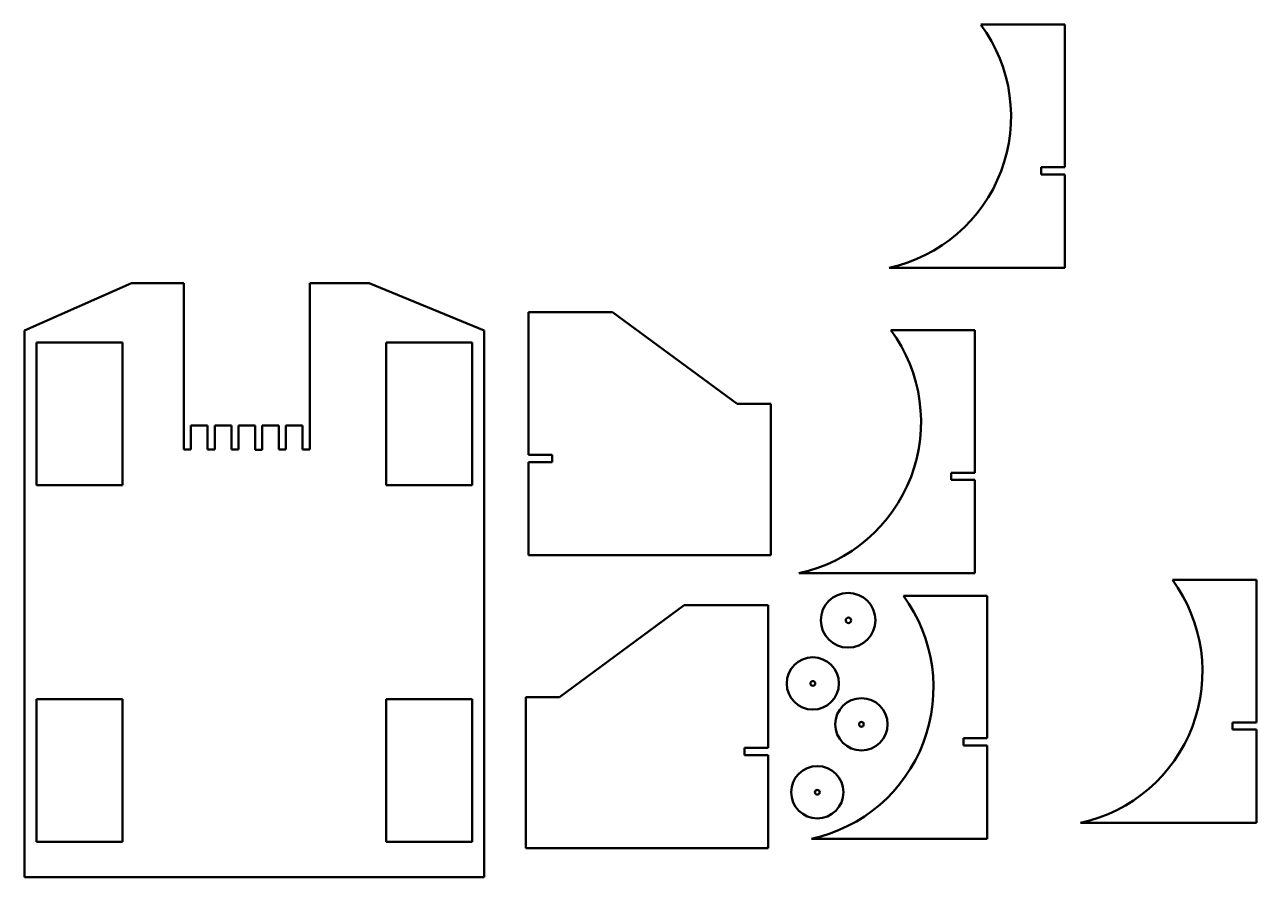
# Model space of a CAD drawing. Header units: inches. Extents: x 2.8 to 23.2, y 2.3 to 16.4.
import ezdxf

# ---------------------------------------------------------------- set-up
doc = ezdxf.new("R2010")
doc.units = ezdxf.units.IN
doc.header["$MEASUREMENT"] = 0
doc.layers.add('Visible (ANSI)', color=7, linetype='Continuous', lineweight=50)

msp = doc.modelspace()

# ---------------------------------------------------------------- linework, layer by layer
at = {"layer": 'Visible (ANSI)'}
for p, q in [((20.016, 16.381), (18.624, 16.381)), ((20.016, 14.019), (20.016, 16.381)), ((19.622, 13.901), (19.622, 14.019)), ((19.622, 14.019), (20.016, 14.019)), ((20.016, 13.901), (19.622, 13.901)), ((20.016, 12.355), (20.016, 13.901)), ((17.101, 12.355), (20.016, 12.355)), ((4.549, 12.102), (2.778, 11.315)), ((5.415, 12.102), (4.549, 12.102)), ((5.415, 9.74), (5.415, 12.102)), ((7.502, 12.102), (7.502, 9.74)), ((8.486, 12.102), (7.502, 12.102)), ((10.393, 11.315), (8.486, 12.102)), ((11.126, 11.618), (12.518, 11.618)), ((11.126, 9.256), (11.126, 11.618)), ((12.518, 11.618), (14.583, 10.099)), ((2.778, 11.315), (2.778, 2.26)), ((10.393, 2.26), (10.393, 11.315)), ((18.524, 11.321), (17.132, 11.321)), ((18.524, 8.959), (18.524, 11.321)), ((2.974, 11.118), (4.402, 11.118)), ((2.974, 8.756), (2.974, 11.118)), ((4.402, 11.118), (4.402, 8.756)), ((8.769, 11.118), (10.196, 11.118)), ((8.769, 8.756), (8.769, 11.118)), ((10.196, 11.118), (10.196, 8.756)), ((14.583, 10.099), (15.142, 10.099)), ((15.142, 10.099), (15.142, 7.596)), ((5.415, 9.346), (5.415, 9.74)), ((5.534, 9.74), (5.534, 9.346)), ((5.809, 9.74), (5.534, 9.74)), ((5.809, 9.346), (5.809, 9.74)), ((5.927, 9.74), (5.927, 9.346)), ((6.203, 9.74), (5.927, 9.74)), ((6.203, 9.346), (6.203, 9.74)), ((6.321, 9.74), (6.321, 9.346)), ((6.597, 9.74), (6.321, 9.74)), ((6.596, 9.341), (6.597, 9.74)), ((6.715, 9.74), (6.715, 9.341)), ((6.99, 9.74), (6.715, 9.74)), ((6.99, 9.346), (6.99, 9.74)), ((7.108, 9.74), (7.108, 9.346)), ((7.384, 9.74), (7.108, 9.74)), ((7.384, 9.346), (7.384, 9.74)), ((7.502, 9.74), (7.502, 9.346)), ((5.534, 9.346), (5.415, 9.346)), ((5.927, 9.346), (5.809, 9.346)), ((6.321, 9.346), (6.203, 9.346)), ((6.715, 9.341), (6.596, 9.341)), ((7.108, 9.346), (6.99, 9.346)), ((7.502, 9.346), (7.384, 9.346)), ((11.52, 9.256), (11.126, 9.256)), ((11.52, 9.138), (11.52, 9.256)), ((11.126, 9.138), (11.52, 9.138)), ((11.126, 7.596), (11.126, 9.138)), ((18.13, 8.841), (18.13, 8.959)), ((18.13, 8.959), (18.524, 8.959)), ((18.524, 8.841), (18.13, 8.841)), ((18.524, 7.296), (18.524, 8.841)), ((4.402, 8.756), (2.974, 8.756)), ((10.196, 8.756), (8.769, 8.756)), ((15.142, 7.596), (11.126, 7.596)), ((15.609, 7.296), (18.524, 7.296)), ((23.188, 7.187), (21.796, 7.187)), ((23.188, 4.825), (23.188, 7.187)), ((13.707, 6.765), (11.641, 5.246)), ((15.098, 6.765), (13.707, 6.765)), ((15.098, 4.403), (15.098, 6.765)), ((18.729, 6.924), (17.338, 6.924)), ((18.729, 4.562), (18.729, 6.924)), ((2.974, 5.212), (4.402, 5.212)), ((2.974, 2.85), (2.974, 5.212)), ((4.402, 5.212), (4.402, 2.85)), ((8.769, 5.212), (10.196, 5.212)), ((8.769, 2.85), (8.769, 5.212)), ((10.196, 5.212), (10.196, 2.85)), ((11.082, 5.246), (11.082, 2.744)), ((11.641, 5.246), (11.082, 5.246)), ((22.794, 4.707), (22.794, 4.825)), ((22.794, 4.825), (23.188, 4.825)), ((23.188, 4.707), (22.794, 4.707)), ((23.188, 3.161), (23.188, 4.707)), ((18.336, 4.444), (18.336, 4.562)), ((18.336, 4.562), (18.729, 4.562)), ((14.704, 4.403), (15.098, 4.403)), ((14.704, 4.285), (14.704, 4.403)), ((18.729, 4.444), (18.336, 4.444)), ((18.729, 2.898), (18.729, 4.444)), ((15.098, 4.285), (14.704, 4.285)), ((15.098, 2.744), (15.098, 4.285)), ((20.272, 3.161), (23.188, 3.161)), ((15.814, 2.898), (18.729, 2.898)), ((4.402, 2.85), (2.974, 2.85)), ((10.196, 2.85), (8.769, 2.85)), ((11.082, 2.744), (15.098, 2.744)), ((2.778, 2.26), (10.393, 2.26))]:
    msp.add_line(p, q, dxfattribs=at)
for centre, radius in [((16.423, 6.517), 0.453), ((16.428, 6.517), 0.0453), ((15.838, 5.471), 0.433), ((15.838, 5.471), 0.0394), ((16.643, 4.794), 0.433), ((16.643, 4.794), 0.0394), ((15.912, 3.669), 0.433), ((15.912, 3.669), 0.0394)]:
    msp.add_circle(centre, radius, dxfattribs=at)
for centre in [(16.559, 14.861), (15.067, 9.802), (19.731, 5.667), (15.273, 5.404)]:
    msp.add_arc(centre, 2.564, 282.1968, 36.3439, dxfattribs=at)

doc.saveas('drawing.dxf')
